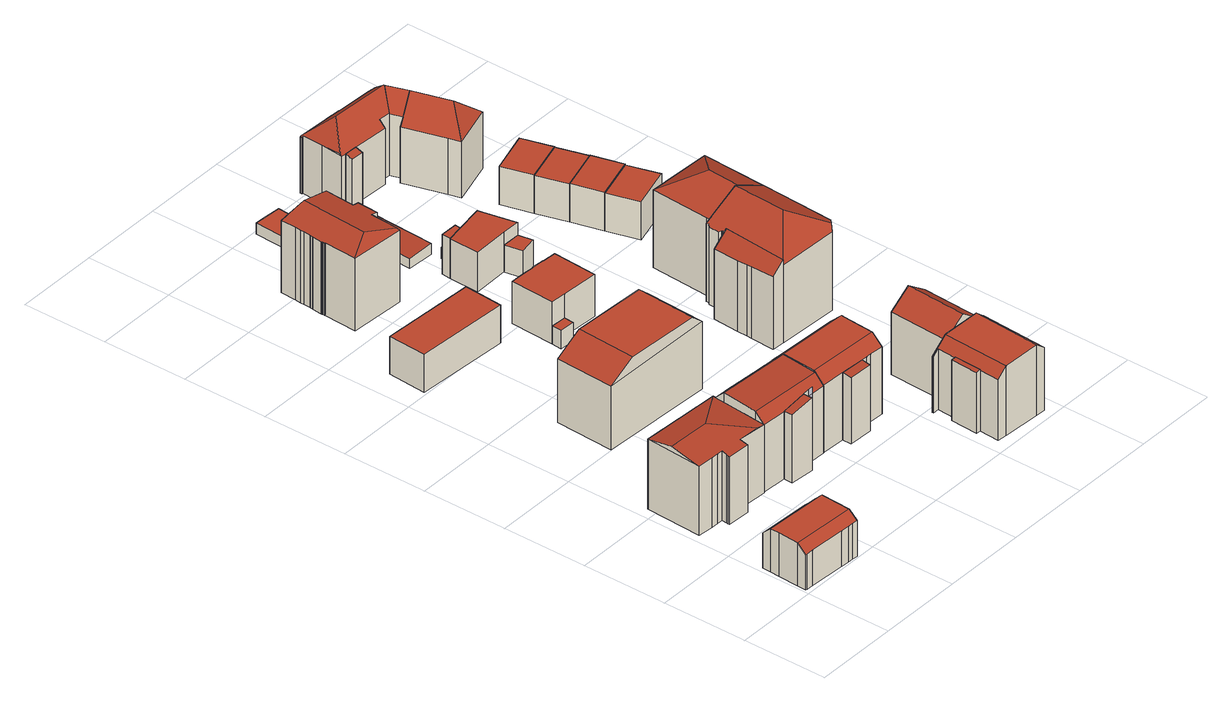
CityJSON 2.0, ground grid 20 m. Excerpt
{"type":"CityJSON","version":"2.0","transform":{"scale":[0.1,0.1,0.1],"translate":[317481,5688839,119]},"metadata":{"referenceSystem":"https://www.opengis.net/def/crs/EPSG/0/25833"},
"CityObjects":{
"building1":{"type":"Building","attributes":{"Dachtyp_tdc":"tdcCutGableRoof","Gemeindeschluessel":14713000,"Dachneigung":0.18,"QualitaetDacherkennung":73,"Geometrietyp2DReferenz":"3000","function":"31001_9998","roofType":"9999","measuredHeight":10.45},"geometry":[{"type":"MultiSurface","lod":"2","boundaries":[[[0,1,2,3]],[[1,4,5,2]],[[4,6,7,5]],[[6,8,9,7]],[[8,10,11,9]],[[10,12,13,11]],[[12,14,15,13]],[[14,16,17,15]],[[16,18,19,17]],[[18,20,21,19]],[[20,22,23,21]],[[22,24,25,23]],[[24,26,27,25]],[[26,28,29,27]],[[28,30,31,29]],[[30,32,33,31]],[[32,34,35,33]],[[34,0,3,35]],[[12,10,8,6,4,1,0,34]],[[30,28,26,24,22,20,18,16,14]],[[34,32,30,14,12]],[[3,2,5,7,9,11,13,15,17,19,21,23,25,27,29,31,33,35]]],"semantics":{"surfaces":[{"type":"WallSurface"},{"type":"RoofSurface"},{"type":"GroundSurface"}],"values":[0,0,0,0,0,0,0,0,0,0,0,0,0,0,0,0,0,0,1,1,1,2]}}]},
"building2":{"type":"Building","attributes":{"Dachtyp_tdc":"tdcFreeFormRoof","Gemeindeschluessel":14713000,"Dachneigung":10.09,"QualitaetDacherkennung":25,"Geometrietyp2DReferenz":"3000","function":"31001_9998","roofType":"5000","measuredHeight":17.97},"geometry":[{"type":"MultiSurface","lod":"2","boundaries":[[[36,37,38,39]],[[37,40,41,38]],[[40,42,43,41]],[[42,44,45,43]],[[44,46,47,45]],[[46,48,49,47]],[[48,50,51,49]],[[50,52,53,51]],[[52,54,55,53]],[[54,56,57,55]],[[56,58,59,57]],[[58,60,61,59]],[[60,36,39,61]],[[44,62,63,64]],[[63,62,42,40,37,65]],[[63,65,36,60,58,56,54,52,50,48,46,64]],[[37,36,65]],[[44,42,62]],[[46,44,64]],[[39,38,41,43,45,47,49,51,53,55,57,59,61]]],"semantics":{"surfaces":[{"type":"WallSurface"},{"type":"RoofSurface"},{"type":"GroundSurface"}],"values":[0,0,0,0,0,0,0,0,0,0,0,0,0,1,1,1,0,0,0,2]}}]},
"building3":{"type":"Building","attributes":{"Gemeindeschluessel":14713000,"Geometrietyp2DReferenz":"3000","function":"31001_9998","roofType":"9999"},"children":["building3-1","building3-2"]},
"building3-1":{"type":"BuildingPart","attributes":{"Dachtyp_tdc":"tdcPolyFlatRoof","Dachneigung":9.92,"QualitaetDacherkennung":31,"Geometrietyp2DReferenz":"3000","roofType":"2100","measuredHeight":17.79},"parents":["building3"],"geometry":[{"type":"MultiSurface","lod":"2","boundaries":[[[66,67,68,69]],[[67,70,68]],[[71,72,73]],[[74,75,76,77]],[[75,78,79,76]],[[78,80,81,79]],[[80,66,69,81]],[[80,78,75,74,71,74,75,67,66]],[[69,68,76,77,72,77,76,79,81]],[[82,70,67,75]],[[72,77,83,73]],[[73,83,74,71]],[[77,76,82,83]],[[83,82,75,74]],[[76,68,70,82]],[[71,74,77,72]]],"semantics":{"surfaces":[{"type":"WallSurface"},{"type":"RoofSurface"},{"type":"GroundSurface"},{"type":"ClosureSurface"}],"values":[0,0,0,0,0,0,0,1,2,0,3,3,3,3,3,3]}}]},
"building3-2":{"type":"BuildingPart","attributes":{"Dachtyp_tdc":"tdcCutGableRoof","Dachneigung":2.92,"QualitaetDacherkennung":60,"Geometrietyp2DReferenz":"3000","roofType":"9999","measuredHeight":18.8},"parents":["building3"],"geometry":[{"type":"MultiSurface","lod":"2","boundaries":[[[84,85,86,87]],[[85,88,89,86]],[[88,90,91,89]],[[90,92,93,91]],[[92,94,95,93]],[[94,96,97,95]],[[96,98,99,97]],[[98,100,101,99]],[[100,102,103,101]],[[102,104,105,103]],[[104,73,72,105]],[[70,106,107,68]],[[106,108,109,107]],[[108,110,111,109]],[[110,84,87,111]],[[100,98,96,94,92,90,88,85,84,110]],[[108,106,70,82,83,73,104,102]],[[110,108,102,100]],[[87,86,89,91,93,95,97,99,101,103,105,72,77,76,68,107,109,111]],[[83,77,72,73]],[[77,83,82,76]],[[70,68,76,82]]],"semantics":{"surfaces":[{"type":"WallSurface"},{"type":"RoofSurface"},{"type":"GroundSurface"},{"type":"ClosureSurface"}],"values":[0,0,0,0,0,0,0,0,0,0,0,0,0,0,0,1,1,1,2,3,3,3]}}]},
"building4":{"type":"Building","attributes":{"Dachtyp_tdc":"tdcCutGableRoof","Gemeindeschluessel":14713000,"Dachneigung":0.049,"QualitaetDacherkennung":42,"Geometrietyp2DReferenz":"3000","function":"31001_9998","roofType":"9999","measuredHeight":18.95},"geometry":[{"type":"MultiSurface","lod":"2","boundaries":[[[112,113,114,115]],[[113,116,117,114]],[[116,118,119,117]],[[118,112,115,119]],[[113,112,120,121]],[[116,113,121,122]],[[118,116,122,123]],[[112,118,123,120]],[[122,121,120,123]],[[115,114,117,119]]],"semantics":{"surfaces":[{"type":"WallSurface"},{"type":"RoofSurface"},{"type":"GroundSurface"}],"values":[0,0,0,0,1,0,1,0,1,2]}}]},
"building5":{"type":"Building","attributes":{"Dachtyp_tdc":"tdcPolyFlatRoof","Gemeindeschluessel":14713000,"Dachneigung":0,"QualitaetDacherkennung":46,"Geometrietyp2DReferenz":"3000","function":"31001_9998","roofType":"1000","measuredHeight":9.08},"geometry":[{"type":"MultiSurface","lod":"2","boundaries":[[[124,125,126,127]],[[125,128,129,126]],[[128,130,131,129]],[[130,124,127,131]],[[130,128,125,124]],[[127,126,129,131]]],"semantics":{"surfaces":[{"type":"WallSurface"},{"type":"RoofSurface"},{"type":"GroundSurface"}],"values":[0,0,0,0,1,2]}}]},
"building6":{"type":"Building","attributes":{"Gemeindeschluessel":14713000,"Geometrietyp2DReferenz":"3000","function":"31001_9998","roofType":"9999"},"children":["building6-1","building6-2"]},
"building6-1":{"type":"BuildingPart","attributes":{"Dachtyp_tdc":"tdcPolyFlatRoof","Dachneigung":6.8,"QualitaetDacherkennung":51,"Geometrietyp2DReferenz":"3000","roofType":"2100","measuredHeight":16.15},"parents":["building6"],"geometry":[{"type":"MultiSurface","lod":"2","boundaries":[[[132,133,134,135]],[[136,137,138,139]],[[137,132,135,138]],[[137,136,133,132]],[[135,134,139,138]],[[139,134,133,136]]],"semantics":{"surfaces":[{"type":"WallSurface"},{"type":"RoofSurface"},{"type":"GroundSurface"},{"type":"ClosureSurface"}],"values":[0,0,0,1,2,3]}}]},
"building6-2":{"type":"BuildingPart","attributes":{"Dachtyp_tdc":"tdcCutGableRoof","Dachneigung":1.73,"QualitaetDacherkennung":64,"Geometrietyp2DReferenz":"3000","roofType":"9999","measuredHeight":18.79},"parents":["building6"],"geometry":[{"type":"MultiSurface","lod":"2","boundaries":[[[140,141,142,143]],[[141,144,145,142]],[[144,146,147,145]],[[146,148,149,147]],[[148,136,139,149]],[[133,150,151,134]],[[150,152,153,151]],[[152,154,155,153]],[[154,156,157,155]],[[156,158,159,157]],[[158,160,161,159]],[[160,162,163,161]],[[162,164,165,163]],[[164,166,167,165]],[[166,168,169,167]],[[168,170,171,169]],[[170,140,143,171]],[[166,164,162,160,158,156,154]],[[152,150,133,136,148,146,144,141]],[[154,152,141,140,170,168,166]],[[143,142,145,147,149,139,134,151,153,155,157,159,161,163,165,167,169,171]],[[133,134,139,136]]],"semantics":{"surfaces":[{"type":"WallSurface"},{"type":"RoofSurface"},{"type":"GroundSurface"},{"type":"ClosureSurface"}],"values":[0,0,0,0,0,0,0,0,0,0,0,0,0,0,0,0,0,1,1,1,2,3]}}]},
"building7":{"type":"Building","attributes":{"Dachtyp_tdc":"tdcFreeFormRoof","Gemeindeschluessel":14713000,"Dachneigung":10.68,"QualitaetDacherkennung":52,"Geometrietyp2DReferenz":"3000","function":"31001_9998","roofType":"5000","measuredHeight":18.7},"geometry":[{"type":"MultiSurface","lod":"2","boundaries":[[[172,173,174,175]],[[173,176,177,174]],[[176,178,179,177]],[[178,180,181,179]],[[180,182,183,181]],[[182,184,185,183]],[[184,186,187,185]],[[186,188,189,187]],[[188,190,191,189]],[[190,192,193,191]],[[192,194,195,193]],[[194,196,197,195]],[[196,198,199,197]],[[198,200,201,199]],[[200,202,203,201]],[[202,204,205,203]],[[204,206,207,205]],[[206,208,209,207]],[[208,210,211,209]],[[210,212,213,211]],[[212,172,175,213]],[[172,214,215,216,173]],[[210,208,206,204,217,215,214,212]],[[215,217,202,200,198,196,194,192,190,188,186,184,182,180,178,176,216]],[[204,202,217]],[[172,212,214]],[[176,173,216]],[[175,174,177,179,181,183,185,187,189,191,193,195,197,199,201,203,205,207,209,211,213]]],"semantics":{"surfaces":[{"type":"WallSurface"},{"type":"RoofSurface"},{"type":"GroundSurface"}],"values":[0,0,0,0,0,0,0,0,0,0,0,0,0,0,0,0,0,0,0,0,0,1,1,1,0,0,0,2]}}]},
"building8":{"type":"Building","attributes":{"Gemeindeschluessel":14713000,"Geometrietyp2DReferenz":"3000","function":"31001_9998","roofType":"9999"},"children":["building8-1","building8-2"]},
"building8-1":{"type":"BuildingPart","attributes":{"Dachtyp_tdc":"tdcPolyFlatRoof","Dachneigung":0,"QualitaetDacherkennung":79,"Geometrietyp2DReferenz":"3000","roofType":"1000","measuredHeight":4.43},"parents":["building8"],"geometry":[{"type":"MultiSurface","lod":"2","boundaries":[[[218,219,220,221]],[[219,222,223,220]],[[222,224,225,223]],[[224,222,219,218]],[[221,220,223,225]],[[221,225,224,218]]],"semantics":{"surfaces":[{"type":"WallSurface"},{"type":"RoofSurface"},{"type":"GroundSurface"},{"type":"ClosureSurface"}],"values":[0,0,0,1,2,3]}}]},
"building8-2":{"type":"BuildingPart","attributes":{"Dachtyp_tdc":"tdcPolyFlatRoof","Dachneigung":0,"QualitaetDacherkennung":54,"Geometrietyp2DReferenz":"3000","roofType":"1000","measuredHeight":10.14},"parents":["building8"],"geometry":[{"type":"MultiSurface","lod":"2","boundaries":[[[226,227,218,221,228]],[[229,230,231,225,224]],[[230,232,233,231]],[[232,234,235,233]],[[234,236,237,235]],[[236,238,239,237]],[[238,240,241,239]],[[240,242,243,241]],[[242,226,228,243]],[[242,240,238,236,234,232,230,229,227,226]],[[228,221,225,231,233,235,237,239,241,243]],[[224,218,227,229]],[[224,225,221,218]]],"semantics":{"surfaces":[{"type":"WallSurface"},{"type":"RoofSurface"},{"type":"GroundSurface"},{"type":"ClosureSurface"}],"values":[0,0,0,0,0,0,0,0,0,1,2,0,3]}}]},
"building9":{"type":"Building","attributes":{"Gemeindeschluessel":14713000,"Geometrietyp2DReferenz":"3000","function":"31001_9998","roofType":"9999"},"children":["building9-1","building9-2"]},
"building9-1":{"type":"BuildingPart","attributes":{"Dachtyp_tdc":"tdcPolyFlatRoof","Dachneigung":14.77,"QualitaetDacherkennung":77,"Geometrietyp2DReferenz":"3000","roofType":"2100","measuredHeight":14.87},"parents":["building9"],"geometry":[{"type":"MultiSurface","lod":"2","boundaries":[[[244,245,246,247,248]],[[249,250,251,252,253]],[[250,244,248,251]],[[250,249,245,244]],[[248,247,252,251]],[[253,246,245,249]],[[253,252,247,246]]],"semantics":{"surfaces":[{"type":"WallSurface"},{"type":"RoofSurface"},{"type":"GroundSurface"},{"type":"ClosureSurface"}],"values":[0,0,0,1,2,0,3]}}]},
"building9-2":{"type":"BuildingPart","attributes":{"Dachtyp_tdc":"tdcCutGableRoof","Dachneigung":2.19,"QualitaetDacherkennung":89,"Geometrietyp2DReferenz":"3000","roofType":"9999","measuredHeight":17.08},"parents":["building9"],"geometry":[{"type":"MultiSurface","lod":"2","boundaries":[[[254,255,256,257]],[[255,258,259,256]],[[258,260,261,259]],[[260,262,263,261]],[[262,264,265,263]],[[264,253,252,265]],[[246,266,267,247]],[[266,268,269,267]],[[268,270,271,269]],[[270,272,273,271]],[[272,274,275,273]],[[274,276,277,275]],[[276,254,257,277]],[[272,270,268,266,246,253,264,262]],[[260,258,255,254,276]],[[262,260,276,274,272]],[[257,256,259,261,263,265,252,247,267,269,271,273,275,277]],[[246,247,252,253]]],"semantics":{"surfaces":[{"type":"WallSurface"},{"type":"RoofSurface"},{"type":"GroundSurface"},{"type":"ClosureSurface"}],"values":[0,0,0,0,0,0,0,0,0,0,0,0,0,1,1,1,2,3]}}]},
"building10":{"type":"Building","attributes":{"Dachtyp_tdc":"tdcPolyFlatRoof","Gemeindeschluessel":14713000,"Dachneigung":0,"QualitaetDacherkennung":96,"Geometrietyp2DReferenz":"3000","function":"31001_9998","roofType":"1000","measuredHeight":2.6},"geometry":[{"type":"MultiSurface","lod":"2","boundaries":[[[278,279,280,281]],[[279,282,283,280]],[[282,284,285,283]],[[284,286,287,285]],[[286,288,289,287]],[[288,290,291,289]],[[290,278,281,291]],[[290,288,286,284,282,279,278]],[[281,280,283,285,287,289,291]]],"semantics":{"surfaces":[{"type":"WallSurface"},{"type":"RoofSurface"},{"type":"GroundSurface"}],"values":[0,0,0,0,0,0,0,1,2]}}]},
"building11":{"type":"Building","attributes":{"Dachtyp_tdc":"tdcGableRoof","Gemeindeschluessel":14713000,"Dachneigung":36.58,"QualitaetDacherkennung":92,"Geometrietyp2DReferenz":"3000","function":"31001_9998","roofType":"3100","measuredHeight":18.73},"geometry":[{"type":"MultiSurface","lod":"2","boundaries":[[[292,293,294,295]],[[293,296,297,294]],[[296,298,299,297]],[[298,292,295,299]],[[296,293,300]],[[292,298,301]],[[293,292,301,300]],[[298,296,300,301]],[[295,294,297,299]]],"semantics":{"surfaces":[{"type":"WallSurface"},{"type":"RoofSurface"},{"type":"GroundSurface"}],"values":[0,0,0,0,0,0,1,1,2]}}]},
"building12":{"type":"Building","attributes":{"Gemeindeschluessel":14713000,"Geometrietyp2DReferenz":"3000","function":"31001_9998","roofType":"9999"},"children":["building12-1","building12-2","building12-3"]},
"building12-1":{"type":"BuildingPart","attributes":{"Dachtyp_tdc":"tdcPolyFlatRoof","Dachneigung":0,"QualitaetDacherkennung":58,"Geometrietyp2DReferenz":"3000","roofType":"1000","measuredHeight":9.48},"parents":["building12"],"geometry":[{"type":"MultiSurface","lod":"2","boundaries":[[[302,303,304,305,306]],[[307,308,309,310,311]],[[308,312,313,309]],[[314,302,306,315]],[[314,312,308,307,303,302]],[[306,305,310,309,313,315]],[[311,304,303,307]],[[311,310,305,304]],[[315,313,312,314]]],"semantics":{"surfaces":[{"type":"WallSurface"},{"type":"RoofSurface"},{"type":"GroundSurface"},{"type":"ClosureSurface"}],"values":[0,0,0,0,1,2,0,3,3]}}]},
"building12-2":{"type":"BuildingPart","attributes":{"Dachtyp_tdc":"tdcPolyFlatRoof","Dachneigung":0,"QualitaetDacherkennung":64,"Geometrietyp2DReferenz":"3000","roofType":"1000","measuredHeight":6.43},"parents":["building12"],"geometry":[{"type":"MultiSurface","lod":"2","boundaries":[[[304,316,317,305]],[[316,318,319,317]],[[318,311,310,319]],[[311,318,316,304]],[[305,317,319,310]],[[305,310,311,304]]],"semantics":{"surfaces":[{"type":"WallSurface"},{"type":"RoofSurface"},{"type":"GroundSurface"},{"type":"ClosureSurface"}],"values":[0,0,0,1,2,3]}}]},
"building12-3":{"type":"BuildingPart","attributes":{"Dachtyp_tdc":"tdcPolyFlatRoof","Dachneigung":0,"QualitaetDacherkennung":69,"Geometrietyp2DReferenz":"3000","roofType":"1000","measuredHeight":9.56},"parents":["building12"],"geometry":[{"type":"MultiSurface","lod":"2","boundaries":[[[320,321,314,315,322]],[[323,324,325,313,312]],[[324,320,322,325]],[[324,323,321,320]],[[322,315,313,325]],[[312,314,321,323]],[[312,313,315,314]]],"semantics":{"surfaces":[{"type":"WallSurface"},{"type":"RoofSurface"},{"type":"GroundSurface"},{"type":"ClosureSurface"}],"values":[0,0,0,1,2,0,3]}}]},
"building13":{"type":"Building","attributes":{"Dachtyp_tdc":"tdcPolyFlatRoof","Gemeindeschluessel":14713000,"Dachneigung":3.87,"QualitaetDacherkennung":96,"Geometrietyp2DReferenz":"3000","function":"31001_9998","roofType":"2100","measuredHeight":2.72},"geometry":[{"type":"MultiSurface","lod":"2","boundaries":[[[326,327,328,329]],[[327,330,331,328]],[[330,332,333,331]],[[332,326,329,333]],[[332,330,327,326]],[[329,328,331,333]]],"semantics":{"surfaces":[{"type":"WallSurface"},{"type":"RoofSurface"},{"type":"GroundSurface"}],"values":[0,0,0,0,1,2]}}]},
"building14":{"type":"Building","attributes":{"Dachtyp_tdc":"tdcPolyFlatRoof","Gemeindeschluessel":14713000,"Dachneigung":0,"QualitaetDacherkennung":63,"Geometrietyp2DReferenz":"3000","function":"31001_9998","roofType":"1000","measuredHeight":2.67},"geometry":[{"type":"MultiSurface","lod":"2","boundaries":[[[334,335,336,337]],[[335,338,339,336]],[[338,340,341,339]],[[340,342,343,341]],[[342,344,345,343]],[[344,334,337,345]],[[344,342,340,338,335,334]],[[337,336,339,341,343,345]]],"semantics":{"surfaces":[{"type":"WallSurface"},{"type":"RoofSurface"},{"type":"GroundSurface"}],"values":[0,0,0,0,0,0,1,2]}}]},
"building15":{"type":"Building","attributes":{"Dachtyp_tdc":"tdcPolyFlatRoof","Gemeindeschluessel":14713000,"Dachneigung":15.36,"QualitaetDacherkennung":94,"Geometrietyp2DReferenz":"3000","function":"31001_9998","roofType":"2100","measuredHeight":13.64},"geometry":[{"type":"MultiSurface","lod":"2","boundaries":[[[346,347,348,349]],[[347,350,351,348]],[[350,352,353,351]],[[352,346,349,353]],[[352,350,347,346]],[[349,348,351,353]]],"semantics":{"surfaces":[{"type":"WallSurface"},{"type":"RoofSurface"},{"type":"GroundSurface"}],"values":[0,0,0,0,1,2]}}]},
"building16":{"type":"Building","attributes":{"Gemeindeschluessel":14713000,"Geometrietyp2DReferenz":"3000","function":"31001_9998","roofType":"9999"},"children":["building16-1","building16-2","building16-3"]},
"building16-1":{"type":"BuildingPart","attributes":{"Dachtyp_tdc":"tdcPolyFlatRoof","Dachneigung":42.54,"QualitaetDacherkennung":51,"Geometrietyp2DReferenz":"3000","roofType":"2100","measuredHeight":20},"parents":["building16"],"geometry":[{"type":"MultiSurface","lod":"2","boundaries":[[[354,355,356,357]],[[355,358,359,356]],[[358,360,361,359]],[[360,362,363,361]],[[362,364,365,366,363]],[[367,354,357,368,369]],[[367,364,362,360,358,355,354]],[[357,356,359,361,363,366,368]],[[369,365,364,367]],[[369,368,366,365]]],"semantics":{"surfaces":[{"type":"WallSurface"},{"type":"RoofSurface"},{"type":"GroundSurface"},{"type":"ClosureSurface"}],"values":[0,0,0,0,0,0,1,2,0,3]}}]},
"building16-2":{"type":"BuildingPart","attributes":{"Dachtyp_tdc":"tdcHipAndGableRoof","Dachneigung":29.79,"QualitaetDacherkennung":52,"Geometrietyp2DReferenz":"3000","roofType":"5000","measuredHeight":23.03},"parents":["building16"],"geometry":[{"type":"MultiSurface","lod":"2","boundaries":[[[370,371,372,373]],[[371,374,375,372]],[[374,376,377,375]],[[376,378,379,377]],[[378,380,381,379]],[[380,382,383,381]],[[382,384,385,383]],[[382,380,378,376,374,386]],[[374,371,370,387,388,389,386]],[[389,390,384,382,386]],[[373,372,375,377,379,381,383,385,391,392]],[[393,390,389]],[[391,385,384,390,393]],[[388,393,389]],[[370,373,392,387]],[[387,392,391,393,388]]],"semantics":{"surfaces":[{"type":"WallSurface"},{"type":"RoofSurface"},{"type":"GroundSurface"},{"type":"ClosureSurface"}],"values":[0,0,0,0,0,0,0,1,1,1,2,0,3,0,3,3]}}]},
"building16-3":{"type":"BuildingPart","attributes":{"Dachtyp_tdc":"tdcFreeFormRoof","Dachneigung":27.75,"QualitaetDacherkennung":39,"Geometrietyp2DReferenz":"3000","roofType":"5000","measuredHeight":23.3},"parents":["building16"],"geometry":[{"type":"MultiSurface","lod":"2","boundaries":[[[394,395,396,397]],[[395,398,399,396]],[[398,400,401,399]],[[400,402,403,401]],[[402,404,405,403]],[[404,406,370,373,405]],[[407,408,409,385,384]],[[408,410,411,409]],[[410,412,413,411]],[[412,369,368,413]],[[365,414,415,366]],[[414,394,397,415]],[[369,412,410,416]],[[410,408,407,390,393,388,417,416]],[[417,406,404,402,400,398,395,394,414,365,369,416]],[[397,396,399,401,403,405,373,392,391,385,409,411,413,368,366,415]],[[387,370,406,417]],[[392,373,370,387]],[[407,384,390]],[[388,387,417]],[[384,385,391,393,390]],[[393,391,392,387,388]],[[366,368,369,365]]],"semantics":{"surfaces":[{"type":"WallSurface"},{"type":"RoofSurface"},{"type":"GroundSurface"},{"type":"ClosureSurface"}],"values":[0,0,0,0,0,0,0,0,0,0,0,0,1,1,1,2,0,3,0,0,3,3,3]}}]},
"building17":{"type":"Building","attributes":{"Dachtyp_tdc":"tdcFreeFormRoof","Gemeindeschluessel":14713000,"Dachneigung":43.05,"QualitaetDacherkennung":87,"Geometrietyp2DReferenz":"3000","function":"31001_9998","roofType":"5000","measuredHeight":18.6},"geometry":[{"type":"MultiSurface","lod":"2","boundaries":[[[418,419,420,353]],[[419,421,422,420]],[[421,423,424,422]],[[423,425,426,424]],[[425,427,428,426]],[[427,429,430,428]],[[429,431,432,430]],[[431,433,434,432]],[[433,435,436,434]],[[435,437,438,436]],[[437,439,440,438]],[[439,441,442,440]],[[441,443,444,442]],[[443,445,446,444]],[[445,447,349,446]],[[447,418,353,349]],[[423,421,448,449,450,427,425]],[[451,439,452,453]],[[441,451,453,449,448,419,418,447,445,443]],[[453,452,437,435,433,431,429,450,449]],[[421,419,448]],[[429,427,450]],[[441,439,451]],[[439,437,452]],[[353,420,422,424,426,428,430,432,434,436,438,440,442,444,446,349]]],"semantics":{"surfaces":[{"type":"WallSurface"},{"type":"RoofSurface"},{"type":"GroundSurface"}],"values":[0,0,0,0,0,0,0,0,0,0,0,0,0,0,0,0,1,1,1,1,0,0,0,0,2]}}]},
"building18":{"type":"Building","attributes":{"Dachtyp_tdc":"tdcPolyFlatRoof","Gemeindeschluessel":14713000,"Dachneigung":0,"QualitaetDacherkennung":42,"Geometrietyp2DReferenz":"3000","function":"31001_9998","roofType":"1000","measuredHeight":9.07},"geometry":[{"type":"MultiSurface","lod":"2","boundaries":[[[454,455,456,457]],[[455,458,459,456]],[[458,460,461,459]],[[460,454,457,461]],[[460,458,455,454]],[[457,456,459,461]]],"semantics":{"surfaces":[{"type":"WallSurface"},{"type":"RoofSurface"},{"type":"GroundSurface"}],"values":[0,0,0,0,1,2]}}]},
"building19":{"type":"Building","attributes":{"Dachtyp_tdc":"tdcPolyFlatRoof","Gemeindeschluessel":14713000,"Dachneigung":0,"QualitaetDacherkennung":46,"Geometrietyp2DReferenz":"3000","function":"31001_9998","roofType":"1000","measuredHeight":9.22},"geometry":[{"type":"MultiSurface","lod":"2","boundaries":[[[462,463,459,461]],[[463,464,465,459]],[[464,466,467,465]],[[466,462,461,467]],[[466,464,463,462]],[[461,459,465,467]]],"semantics":{"surfaces":[{"type":"WallSurface"},{"type":"RoofSurface"},{"type":"GroundSurface"}],"values":[0,0,0,0,1,2]}}]},
"building20":{"type":"Building","attributes":{"Dachtyp_tdc":"tdcPolyFlatRoof","Gemeindeschluessel":14713000,"Dachneigung":0,"QualitaetDacherkennung":54,"Geometrietyp2DReferenz":"3000","function":"31001_9998","roofType":"1000","measuredHeight":9.13},"geometry":[{"type":"MultiSurface","lod":"2","boundaries":[[[468,469,465,467]],[[469,470,471,465]],[[470,472,473,471]],[[472,468,467,473]],[[472,470,469,468]],[[467,465,471,473]]],"semantics":{"surfaces":[{"type":"WallSurface"},{"type":"RoofSurface"},{"type":"GroundSurface"}],"values":[0,0,0,0,1,2]}}]},
"building21":{"type":"Building","attributes":{"Dachtyp_tdc":"tdcPolyFlatRoof","Gemeindeschluessel":14713000,"Dachneigung":0,"QualitaetDacherkennung":49,"Geometrietyp2DReferenz":"3000","function":"31001_9998","roofType":"1000","measuredHeight":9.24},"geometry":[{"type":"MultiSurface","lod":"2","boundaries":[[[474,475,476,477]],[[475,478,479,476]],[[478,480,481,479]],[[480,474,477,481]],[[480,478,475,474]],[[477,476,479,481]]],"semantics":{"surfaces":[{"type":"WallSurface"},{"type":"RoofSurface"},{"type":"GroundSurface"}],"values":[0,0,0,0,1,2]}}]},
"building22":{"type":"Building","attributes":{"Gemeindeschluessel":14713000,"Geometrietyp2DReferenz":"3000","function":"31001_9998","roofType":"9999"},"children":["building22-1","building22-2"]},
"building22-1":{"type":"BuildingPart","attributes":{"Dachtyp_tdc":"tdcHipAndGableRoof","Dachneigung":42.63,"QualitaetDacherkennung":90,"Geometrietyp2DReferenz":"3000","roofType":"5000","measuredHeight":18.55},"parents":["building22"],"geometry":[{"type":"MultiSurface","lod":"2","boundaries":[[[482,483,484,485]],[[483,486,487,484]],[[486,488,489,487]],[[488,490,491,489]],[[490,492,493,491]],[[492,494,495,493]],[[494,496,497,495]],[[496,498,499,497]],[[498,500,501,502,499]],[[494,492,503]],[[492,490,488,486,483,482,504,503]],[[504,505,500,498,496,494,503]],[[502,506,485,484,487,489,491,493,495,497,499]],[[505,501,500]],[[506,502,501,505,504]],[[482,485,506,504]]],"semantics":{"surfaces":[{"type":"WallSurface"},{"type":"RoofSurface"},{"type":"GroundSurface"},{"type":"ClosureSurface"}],"values":[0,0,0,0,0,0,0,0,0,1,1,1,2,0,3,3]}}]},
"building22-2":{"type":"BuildingPart","attributes":{"Dachtyp_tdc":"tdcFreeFormRoof","Dachneigung":42.29,"QualitaetDacherkennung":79,"Geometrietyp2DReferenz":"3000","roofType":"5000","measuredHeight":18.56},"parents":["building22"],"geometry":[{"type":"MultiSurface","lod":"2","boundaries":[[[501,507,442,502]],[[507,508,509,442]],[[508,510,440,509]],[[510,511,512,440]],[[511,513,514,512]],[[513,515,482,485,514]],[[511,510,508,516]],[[508,507,501,505,504,516]],[[504,515,513,511,516]],[[502,442,509,440,512,514,485,506]],[[501,502,506,504,505]],[[504,482,515]],[[506,485,482,504]]],"semantics":{"surfaces":[{"type":"WallSurface"},{"type":"RoofSurface"},{"type":"GroundSurface"},{"type":"ClosureSurface"}],"values":[0,0,0,0,0,0,1,1,1,2,3,0,3]}}]}
},
"vertices":[
[12,123,91],[15,123,91],[15,123,7],[12,123,7],[126,117,92],[126,117,7],[138,116,92],[138,116,7],[149,115,91],[149,115,7],[163,114,92],[163,114,7],[162,94,111],[162,94,7],[158,24,111],[158,24,7],[157,3,93],[157,3,7],[144,4,93],[144,4,7],[132,4,93],[132,4,7],[112,5,93],[112,5,7],[27,10,92],[27,10,7],[9,10,92],[9,10,7],[6,11,92],[6,11,7],[7,32,111],[7,32,7],[10,80,111],[10,80,7],[11,102,111],[11,102,7],
[20,288,173],[26,420,175],[26,420,6],[20,288,6],[26,422,175],[26,422,6],[218,412,175],[218,412,6],[211,278,170],[211,278,6],[140,282,173],[140,282,6],[139,262,169],[139,262,6],[86,265,169],[86,265,6],[86,268,170],[86,268,6],[86,272,170],[86,272,6],[87,285,173],[87,285,6],[74,285,173],[74,285,6],[57,286,173],[57,286,6],[217,411,175],[125,356,186],[192,279,173],[24,361,186],
[268,254,172],[269,275,171],[269,275,8],[268,254,8],[269,275,169],[351,270,186],[351,270,8],[351,270,169],[340,271,184],[327,272,182],[327,272,8],[340,271,8],[326,253,182],[326,253,8],[326,250,182],[326,250,8],[327,272,169],[340,271,169],
[217,410,170],[218,412,168],[218,412,8],[217,410,8],[252,410,168],[252,410,8],[253,408,170],[253,408,8],[355,402,170],[355,402,8],[355,404,168],[355,404,8],[391,402,168],[391,402,8],[391,400,170],[391,400,8],[390,373,196],[390,373,8],[386,290,192],[386,290,8],[385,269,169],[385,269,8],[211,278,169],[211,278,8],[212,300,192],[212,300,8],[216,383,196],[216,383,8],
[413,728,169],[406,589,169],[406,589,6],[413,728,6],[136,601,159],[136,601,6],[143,741,159],[143,741,6],[384,730,195],[377,590,195],[200,598,196],[207,738,196],
[286,1084,98],[280,993,98],[280,993,7],[286,1084,7],[58,1006,98],[58,1006,7],[63,1097,98],[63,1097,7],
[441,245,168],[442,266,171],[442,266,9],[441,245,9],[499,263,171],[498,242,168],[498,242,9],[499,263,9],
[559,318,196],[558,285,195],[558,285,9],[559,318,9],[557,260,171],[557,260,9],[524,262,171],[524,262,9],[512,262,171],[512,262,9],[385,269,171],[385,269,9],[386,293,195],[386,293,9],[390,373,197],[390,373,9],[391,400,171],[391,400,9],[391,402,169],[391,402,9],[427,400,169],[427,400,9],[427,398,171],[427,398,9],[563,392,171],[563,392,9],[562,365,197],[562,365,9],[561,361,197],[561,361,9],[561,358,197],[561,358,9],
[262,1231,181],[132,1238,183],[132,1238,9],[262,1231,9],[136,1316,183],[136,1316,9],[135,1317,183],[135,1317,9],[135,1321,183],[135,1321,9],[135,1323,183],[135,1323,9],[134,1325,183],[134,1325,9],[136,1347,183],[136,1347,9],[137,1349,183],[137,1349,9],[137,1354,183],[137,1354,9],[138,1356,183],[138,1356,9],[139,1371,183],[139,1371,9],[139,1380,183],[139,1380,9],[140,1394,183],[140,1394,9],[142,1431,183],[142,1431,9],[154,1430,186],[154,1430,9],[274,1424,183],[274,1424,9],[269,1353,183],[269,1353,9],[284,1352,181],[284,1352,9],[282,1303,181],[282,1303,9],[266,1304,184],[266,1304,9],[262,1238,184],[199,1269,196],[132,1239,183],[208,1427,196],
[376,909,51],[374,886,51],[374,886,7],[376,909,7],[338,888,51],[338,888,7],[340,911,51],[340,911,7],
[464,904,108],[376,909,108],[464,904,7],[340,911,108],[345,1016,108],[345,1016,7],[377,1015,108],[377,1015,7],[408,1013,108],[408,1013,7],[408,1014,108],[408,1014,7],[438,1012,108],[438,1012,7],[438,1011,108],[438,1011,7],[470,1009,108],[470,1009,7],
[624,139,156],[634,138,158],[634,138,156],[634,138,10],[624,139,10],[631,74,158],[621,74,156],[621,74,10],[631,74,10],[631,74,156],
[762,179,170],[772,178,162],[772,178,10],[762,179,10],[763,19,162],[763,19,10],[741,20,180],[741,20,10],[652,25,177],[652,25,10],[628,26,156],[628,26,10],[636,182,156],[636,182,10],[622,183,144],[622,183,10],[622,186,144],[622,186,10],[660,184,177],[660,184,10],[663,184,177],[663,184,10],[750,179,180],[750,179,10],
[255,1445,37],[263,1590,37],[263,1590,11],[255,1445,11],[282,1589,37],[282,1589,11],[328,1586,37],[328,1586,11],[318,1442,37],[318,1442,11],[277,1444,37],[277,1444,11],[274,1444,37],[274,1444,11],
[663,184,161],[670,327,161],[670,327,11],[663,184,11],[769,322,162],[769,322,11],[762,179,162],[762,179,11],[720,324,198],[713,181,198],
[490,1219,106],[508,1132,106],[508,1132,76],[508,1132,11],[490,1219,11],[465,1132,106],[381,1131,106],[381,1131,11],[465,1132,11],[465,1132,76],[383,1201,106],[383,1201,11],[423,1208,106],[423,1208,11],
[514,1098,76],[514,1098,11],[473,1090,76],[473,1090,11],
[424,1221,107],[423,1208,107],[424,1221,11],[383,1201,107],[384,1222,107],[384,1222,11],
[421,1279,39],[358,1282,35],[358,1282,12],[421,1279,12],[365,1431,35],[365,1431,12],[427,1428,39],[427,1428,12],
[423,1208,39],[424,1221,39],[424,1221,13],[423,1208,13],[422,1254,39],[422,1254,13],[510,1268,39],[510,1268,13],[516,1221,39],[516,1221,13],[490,1219,39],[490,1219,13],
[460,1499,150],[459,1481,145],[459,1481,13],[460,1499,13],[429,1483,145],[429,1483,13],[430,1500,150],[430,1500,13],
[590,559,186],[593,614,184],[593,614,12],[590,559,12],[593,626,183],[593,626,12],[594,650,182],[594,650,12],[598,712,180],[598,712,12],[632,709,212],[632,709,201],[632,709,12],[619,557,212],[619,557,12],[619,557,198],
[650,760,198],[650,773,198],[650,773,12],[650,760,12],[658,913,198],[658,913,12],[732,909,199],[732,909,12],[735,909,199],[735,909,12],[806,905,200],[806,905,12],[810,905,200],[810,905,12],[802,752,200],[802,752,12],[731,831,242],[719,756,238],[726,756,242],[727,756,242],[771,754,218],[727,756,12],[719,756,12],[727,756,241],
[633,720,201],[632,721,200],[632,721,12],[633,720,12],[629,726,198],[629,726,12],[629,750,198],[629,750,12],[634,755,201],[634,755,12],[634,761,200],[634,761,12],[650,760,209],[802,752,201],[793,577,201],[793,577,12],[778,563,209],[778,563,12],[764,550,201],[764,550,12],[633,719,201],[633,719,12],[713,632,245],[719,756,245],
[430,1500,149],[419,1501,149],[419,1501,13],[421,1551,152],[421,1551,13],[423,1601,151],[423,1601,13],[421,1601,148],[421,1601,13],[421,1606,148],[421,1606,13],[501,1602,150],[501,1602,13],[501,1604,148],[501,1604,13],[537,1602,148],[537,1602,13],[537,1600,149],[537,1600,13],[621,1596,149],[621,1596,13],[637,1583,148],[637,1583,13],[575,1507,163],[575,1507,13],[547,1508,163],[547,1508,13],[546,1494,149],[546,1494,13],[460,1499,149],[419,1505,153],[462,1551,199],[422,1606,150],[604,1542,198],[632,1587,157],[603,1543,199],
[811,1014,106],[712,986,106],[712,986,15],[811,1014,15],[691,1060,106],[691,1060,15],[790,1088,106],[790,1088,15],
[790,1088,108],[691,1060,108],[671,1132,108],[671,1132,15],[770,1160,108],[770,1160,15],
[770,1160,107],[671,1132,107],[650,1204,107],[650,1204,15],[749,1232,107],[749,1232,15],
[749,1232,108],[650,1204,108],[650,1204,16],[749,1232,16],[630,1276,108],[630,1276,16],[729,1304,108],[729,1304,16],
[670,1509,149],[676,1489,149],[676,1489,13],[670,1509,13],[678,1490,147],[678,1490,13],[689,1453,147],[689,1453,13],[686,1453,149],[686,1453,13],[707,1378,150],[707,1378,13],[605,1350,148],[605,1350,13],[597,1377,148],[597,1377,13],[569,1474,148],[569,1474,13],[584,1479,162],[584,1479,161],[584,1479,13],[647,1403,199],[621,1492,199],[615,1490,192],[621,1492,13],
[575,1507,161],[602,1540,196],[602,1540,13],[637,1583,150],[641,1579,156],[641,1579,13],[653,1569,149],[653,1569,13],[670,1509,152],[605,1539,199]
]}
